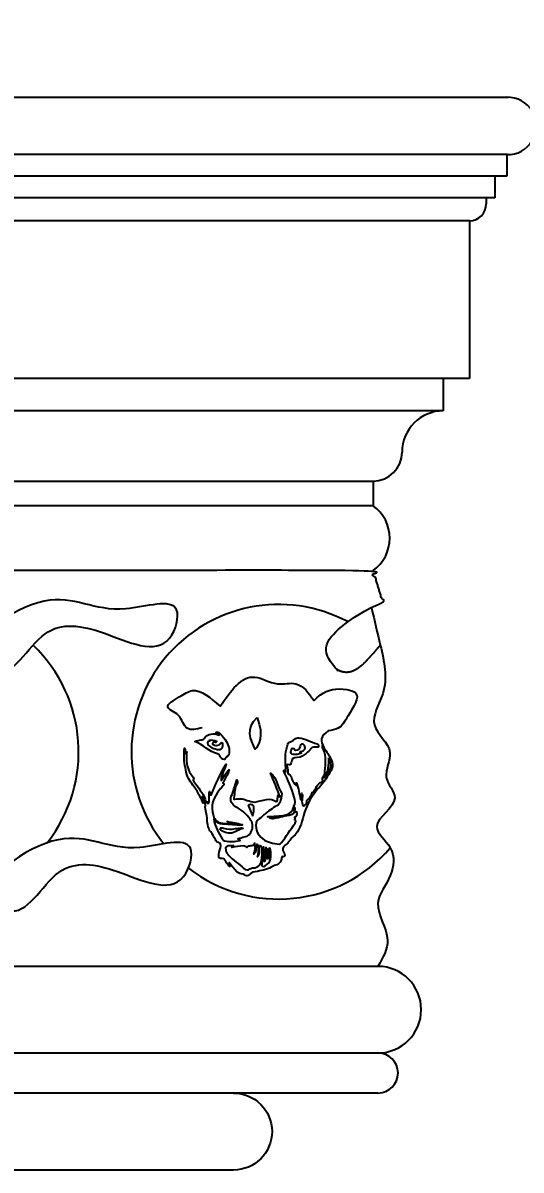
# Model space of a CAD drawing. Header units: millimetres. Extents: x 1155 to 2227, y 540 to 1342.
# Drawn here: x 1928.86 to 1936.3, y 741.71 to 758.83 of the extents above; entities that cross this region are included whole.
import ezdxf

# ---------------------------------------------------------------- set-up
doc = ezdxf.new("R2010")
doc.units = ezdxf.units.MM
doc.layers.add('dimension', color=4, linetype='Continuous')
doc.styles.get("Standard").update_dxf_attribs({"font": 'arial.ttf'})
doc.dimstyles.new('25', dxfattribs={"dimscale": 1.5, "dimtxt": 1, "dimasz": 0.5, "dimexe": 0.1875, "dimexo": 1, "dimgap": 0.125, "dimtad": 0, "dimtih": 1, "dimtoh": 1, "dimdec": 4, "dimzin": 4, "dimdsep": 46, "dimlunit": 4, "dimtxsty": 'Standard', "dimblk1": 'CLOSEDBLANK', "dimblk2": 'CLOSEDBLANK', "dimsah": 1, "dimcen": -1, "dimclrd": 256, "dimclre": 256, "dimclrt": 256, "dimadec": 0, "dimazin": 0, "dimtfac": 1, "dimtdec": 4, "dimtofl": 0, "dimtmove": 0, "dimatfit": 3, "dimldrblk": 'CLOSEDBLANK', "dimfxl": 1, "dimtolj": 1, "dimtzin": 4, "dimarcsym": 0})

# ---------------------------------------------------------------- blocks, each defined once
blk = doc.blocks.new('_CLOSEDBLANK')
at = {"color": 0, "linetype": 'ByBlock'}
for p, q in [((-1, 0.167), (0, 0)), ((-1, 0.167), (-1, -0.167)), ((0, 0), (-1, -0.167))]:
    blk.add_line(p, q, dxfattribs=at)
blk = doc.blocks.new('*D405')
at = {"layer": 'Defpoints', "color": 0, "transparency": 16777216}
for p in [(1861.524, 772.342), (1861.524, 757.29), (1936.524, 757.29)]:
    blk.add_point(p, dxfattribs=at)
at = {"layer": 'dimension', "lineweight": -2, "transparency": 16777216}
for p, q in [((1861.524, 758.04), (1861.524, 772.637)), ((1936.524, 758.04), (1936.524, 772.637)), ((1861.712, 772.342), (1895.84, 772.342)), ((1936.337, 772.342), (1902.208, 772.342))]:
    blk.add_line(p, q, dxfattribs=at)
at = {"layer": 'dimension', "lineweight": -2, "transparency": 16777216, "xscale": 0.1875, "yscale": 0.1875, "zscale": 0.1875, "rotation": 180}
blk.add_blockref('_CLOSEDBLANK', (1861.524, 772.342), dxfattribs=at)
at = {"layer": 'dimension', "lineweight": -2, "transparency": 16777216, "xscale": 0.1875, "yscale": 0.1875, "zscale": 0.1875}
blk.add_blockref('_CLOSEDBLANK', (1936.524, 772.342), dxfattribs=at)
at = {"layer": 'dimension', "transparency": 16777216, "insert": (1899.024, 772.342), "char_height": 2.25, "attachment_point": 5}
blk.add_mtext('\\A1;6\'-3"', dxfattribs=at)

msp = doc.modelspace()

# ---------------------------------------------------------------- linework, layer by layer
at = {"color": 0}
for p, q in [((1899.024, 757.71812), (1936.10801, 757.71812)), ((1936.09555, 756.86139), (1899.024, 756.86139)), ((1936.08309, 756.86157), (1936.08309, 756.54189)), ((1936.08309, 756.54189), (1899.024, 756.54189)), ((1935.90355, 756.54189), (1935.90355, 756.21856)), ((1935.90355, 756.21856), (1899.024, 756.21856)), ((1935.77829, 756.21856), (1935.77829, 756.12584)), ((1935.52829, 755.87584), (1899.024, 755.87584)), ((1935.52829, 755.87584), (1935.52829, 753.5194)), ((1935.4461, 753.5194), (1899.024, 753.5194)), ((1935.52829, 753.5194), (1935.1366, 753.5194)), ((1935.1366, 753.5194), (1935.1366, 753.0397)), ((1934.98271, 753.0397), (1899.024, 753.0397)), ((1935.1366, 753.0397), (1934.6732, 753.0397)), ((1899.024, 751.99256), (1934.08945, 751.99256)), ((1934.08945, 751.99256), (1934.08945, 751.62247)), ((1934.08945, 751.62247), (1899.024, 751.62247)), ((1934.16187, 742.86193), (1899.024, 742.86193))]:
    msp.add_line(p, q, dxfattribs=at)
msp.add_lwpolyline([(1934.16187, 743.4607, 1), (1934.16187, 744.7516), (1899.024, 744.7516), (1863.88613, 744.7516, 1), (1863.88613, 743.4607), (1899.024, 743.4607)], format="xyb", close=True, dxfattribs=at)
msp.add_lwpolyline([(1932.00655, 742.86193, -1), (1932.00655, 741.71336), (1927.77364, 741.71336), (1923.54073, 741.71336, -1), (1923.54073, 742.86193)], format="xyb", dxfattribs=at)
for centre, radius, start, end in [((1936.09555, 757.28985), 0.42846, 268.333379, 91.666621), ((1935.52829, 756.12584), 0.25, 270, 0), ((1935.1366, 752.42422), 0.61548, 90, 180), ((1934.08945, 752.42422), 0.43167, 270, 0), ((1933.74467, 751.13956), 0.59335, 305.52534, 54.47466), ((1932.68091, 747.95365), 2.19705, 62.073331, 218.658157), ((1927.49891, 747.95365), 2.19705, 321.837746, 46.368799), ((1932.68091, 747.95365), 2.19705, 232.199242, 319.28402), ((1934.16187, 743.16131), 0.29938, 270, 90)]:
    msp.add_arc(centre, radius, start, end, dxfattribs=at)
msp.add_rational_spline([(1934.1969, 749.54386), (1934.00837, 749.33444), (1933.7841, 749.00265), (1933.48387, 749.22161), (1933.44068, 749.27745), (1933.20585, 749.58109), (1933.7707, 750.02133), (1934.2418, 750.16829), (1934.19102, 750.33108), (1934.14023, 750.49387), (1934.08945, 750.65666), (1922.40097, 750.65666), (1910.71248, 750.65666), (1899.024, 750.65666), (1887.33552, 750.65666), (1875.64704, 750.65666), (1863.95855, 750.65666), (1863.79945, 750.77025), (1863.70998, 750.94407), (1863.70998, 751.13956), (1863.70998, 751.33506), (1863.79945, 751.50887), (1863.95855, 751.62247)], [1, 1, 1, 1, 1, 1, 1, 1, 1, 1, 1, 1, 1, 1, 1, 1, 1, 0.926078913375, 0.926078913375, 1, 0.926078913375, 0.926078913375, 1], degree=3, knots=[0, 0, 0, 0, 0.21421435, 0.27962741, 0.27962741, 0.27962741, 0.63532155, 0.63532155, 0.63532155, 1.63532155, 1.63532155, 1.63532155, 2.63532155, 2.63532155, 2.63532155, 3.63532155, 3.63532155, 3.63532155, 4.58608373, 4.58608373, 4.58608373, 5.53684591, 5.53684591, 5.53684591, 5.53684591], dxfattribs=at)
for points, knots in [([(1928.25869, 749.27745), (1928.00311, 749.6079), (1929.34301, 750.56159), (1930.08655, 749.88738), (1931.29633, 750.32837), (1931.0215, 749.29522), (1930.07938, 749.78123), (1929.11838, 749.94687), (1928.67255, 748.95127), (1928.30187, 749.22161), (1928.25869, 749.27745)], [0, 0, 0, 0, 1.30513517, 2.52858143, 3.28513115, 3.72026241, 4.71047164, 5.58239631, 6.52584927, 6.74639121, 6.74639121, 6.74639121, 6.74639121]), ([(1934.06504, 750.10141), (1934.109, 749.91556), (1934.15295, 749.72971), (1934.1969, 749.54386), (1934.25419, 749.30162), (1934.34924, 748.89973), (1933.96284, 748.33806), (1934.46675, 747.99076), (1934.18446, 747.57624), (1934.57747, 747.20889), (1933.9543, 746.86785), (1934.43312, 746.52893), (1934.38671, 746.07689), (1934.0304, 745.67405), (1934.40894, 745.18579), (1934.23524, 744.88053), (1934.16187, 744.7516)], [-0.55887047, -0.55887047, -0.55887047, -0.55887047, 0, 0, 0, 0.72847477, 1.20851495, 1.67957479, 2.05775961, 2.38554137, 2.89017201, 3.26607833, 3.68007355, 4.12962105, 4.70040184, 5.11776106, 5.11776106, 5.11776106, 5.11776106]), ([(1931.53989, 748.31164), (1931.45237, 748.29065), (1931.27372, 748.24778), (1931.23493, 748.51587), (1930.92788, 748.61944), (1931.21215, 748.77642), (1931.45966, 748.94199), (1931.66439, 748.75781), (1931.80506, 748.63125), (1931.96517, 748.85936), (1932.20862, 749.20622), (1932.63054, 748.92012), (1932.988, 749.0261), (1933.12779, 748.8299), (1933.20763, 748.71786), (1933.23818, 748.74795), (1933.36529, 748.87308), (1933.59715, 748.91363), (1933.93813, 748.82125), (1933.71886, 748.51453), (1933.60968, 748.29402), (1933.47297, 748.27306), (1933.41952, 748.26487), (1933.37404, 748.22874), (1933.2881, 748.16045), (1933.3337, 748.06238), (1933.35519, 748.01619)], [0, 0, 0, 0, 0.22630367, 0.46200486, 0.66172214, 0.88838356, 1.10463886, 1.57955996, 1.57955996, 1.57955996, 2.25784002, 2.61092396, 2.88677909, 3.25400502, 3.25400502, 3.25400502, 3.38131723, 3.78361699, 3.92456696, 4.28304027, 4.52169586, 4.67491408, 4.67491408, 4.67491408, 4.82835948, 4.96494228, 4.96494228, 4.96494228, 4.96494228]), ([(1932.35705, 748.46334), (1932.18607, 748.30521), (1932.25779, 748.13755), (1932.33082, 747.99152), (1932.37272, 748.03811), (1932.47173, 748.19222), (1932.35705, 748.46334)], [0, 0, 0, 0, 1, 1, 1, 2, 2, 2, 2]), ([(1931.73727, 748.24037), (1931.75744, 748.22886), (1931.77893, 748.22784), (1931.79088, 748.20139), (1931.75046, 748.22004), (1931.71417, 748.22731), (1931.67355, 748.21828), (1931.62982, 748.20856), (1931.59469, 748.18972), (1931.5705, 748.15292), (1931.55766, 748.13337), (1931.53825, 748.13378), (1931.52008, 748.13107), (1931.49181, 748.12686), (1931.46328, 748.1248), (1931.43173, 748.10504), (1931.55528, 748.05811), (1931.64251, 747.95829), (1931.76602, 747.92237), (1931.79822, 747.913), (1931.80582, 747.87781), (1931.82885, 747.85806), (1931.85629, 747.83452), (1931.87737, 747.8278), (1931.89586, 747.86693), (1931.90379, 747.88373), (1931.92789, 747.87736), (1931.93615, 747.90672), (1931.96129, 747.99599), (1931.92354, 748.07083), (1931.88172, 748.13601), (1931.85856, 748.17211), (1931.82312, 748.21187), (1931.7833, 748.23989), (1931.77024, 748.24908), (1931.75647, 748.24876), (1931.73727, 748.24037)], [0, 0, 0, 0, 1, 1, 1, 2, 2, 2, 3, 3, 3, 4, 4, 4, 5, 5, 5, 6, 6, 6, 7, 7, 7, 8, 8, 8, 9, 9, 9, 10, 10, 10, 11, 11, 11, 12, 12, 12, 12]), ([(1932.91022, 747.04553), (1932.92634, 747.04468), (1932.9395, 747.05342), (1932.95332, 747.05977), (1932.97069, 747.01788), (1932.9394, 746.99637), (1932.91807, 746.97083), (1932.94122, 746.96158), (1932.91941, 746.95146), (1932.91863, 746.94175), (1932.93091, 746.93723), (1932.93678, 746.92848), (1932.93412, 746.91558), (1932.93219, 746.9062), (1932.93081, 746.89569), (1932.92561, 746.88815), (1932.85731, 746.78931), (1932.78877, 746.69062), (1932.71894, 746.59286), (1932.71243, 746.58374), (1932.69585, 746.57507), (1932.68544, 746.57656), (1932.60002, 746.5888), (1932.51365, 746.59964), (1932.44195, 746.65483), (1932.36573, 746.7135), (1932.33086, 746.78969), (1932.34362, 746.8864), (1932.346, 746.90445), (1932.34833, 746.92556), (1932.36312, 746.93394), (1932.43672, 746.97565), (1932.48475, 747.04921), (1932.55836, 747.08954), (1932.59127, 747.10757), (1932.61868, 747.1339), (1932.65481, 747.14716), (1932.67804, 747.1557), (1932.69369, 747.1798), (1932.70031, 747.20085), (1932.71316, 747.24175), (1932.72488, 747.28396), (1932.72595, 747.32771), (1932.72606, 747.3325), (1932.72711, 747.33879), (1932.72462, 747.3419), (1932.65405, 747.43001), (1932.66595, 747.56359), (1932.55679, 747.63376), (1932.60949, 747.51949), (1932.65751, 747.40568), (1932.70155, 747.27909), (1932.67346, 747.28907), (1932.68175, 747.30278), (1932.67392, 747.30926), (1932.6723, 747.30722), (1932.66953, 747.30532), (1932.66926, 747.30312), (1932.6673, 747.28727), (1932.66627, 747.2713), (1932.66416, 747.25547), (1932.66018, 747.22551), (1932.66491, 747.19312), (1932.61474, 747.22618), (1932.56769, 747.25719), (1932.5093, 747.24759), (1932.45552, 747.23369), (1932.423, 747.22528), (1932.38895, 747.21986), (1932.35802, 747.20993), (1932.3138, 747.19572), (1932.27559, 747.20554), (1932.23776, 747.2195), (1932.16902, 747.24488), (1932.10124, 747.26697), (1932.02731, 747.24391), (1932.01034, 747.23862), (1932.00682, 747.24923), (1932.01066, 747.26239), (1932.03157, 747.33409), (1932.01226, 747.41485), (1932.06038, 747.48054), (1932.07251, 747.49711), (1932.06164, 747.51682), (1932.05851, 747.53681), (1932.04324, 747.49178), (1932.02733, 747.44696), (1932.01289, 747.40167), (1932.00097, 747.36428), (1931.99554, 747.32635), (1931.97326, 747.29065), (1931.94336, 747.24274), (1931.99094, 747.14856), (1932.04568, 747.12654), (1932.1348, 747.09069), (1932.19466, 747.02405), (1932.25258, 746.94804), (1932.29526, 746.89203), (1932.29996, 746.84101), (1932.28175, 746.78413), (1932.26468, 746.73077), (1932.22898, 746.6908), (1932.16668, 746.68241), (1932.13543, 746.6782), (1932.1052, 746.66648), (1932.0736, 746.65791), (1932.07729, 746.63543), (1932.10226, 746.64975), (1932.10776, 746.62764), (1932.02849, 746.61389), (1931.95008, 746.61078), (1931.87142, 746.62442), (1931.85586, 746.62712), (1931.84328, 746.63971), (1931.83544, 746.65465), (1931.78784, 746.74536), (1931.72937, 746.83129), (1931.71108, 746.94842), (1931.78861, 746.84431), (1931.89826, 746.88208), (1931.99352, 746.86557), (1932.03908, 746.85768), (1932.08746, 746.86408), (1932.13456, 746.85628), (1932.13504, 746.86096), (1932.13552, 746.86564), (1932.136, 746.87032), (1932.06199, 746.88492), (1931.98797, 746.89953), (1931.91397, 746.91413), (1931.93439, 746.8911), (1931.96843, 746.89669), (1931.99734, 746.8769), (1931.93964, 746.88063), (1931.88805, 746.88044), (1931.83766, 746.88811), (1931.77288, 746.89797), (1931.72606, 746.93401), (1931.70639, 746.99952), (1931.6538, 747.15023), (1931.71135, 747.27452), (1931.8009, 747.39077), (1931.81553, 747.40977), (1931.83529, 747.42509), (1931.84828, 747.44499), (1931.85493, 747.45517), (1931.88361, 747.47058), (1931.84899, 747.48664), (1931.84114, 747.49028), (1931.85563, 747.50568), (1931.86087, 747.51473), (1931.89047, 747.56582), (1931.92084, 747.61645), (1931.94404, 747.68581), (1931.88492, 747.64117), (1931.86934, 747.57888), (1931.82068, 747.52651), (1931.8229, 747.62297), (1931.87928, 747.68894), (1931.89636, 747.76873), (1931.80869, 747.62224), (1931.7403, 747.4659), (1931.67216, 747.30585), (1931.65007, 747.32583), (1931.66499, 747.34595), (1931.64932, 747.35846), (1931.63348, 747.29935), (1931.65407, 747.23702), (1931.63726, 747.18977), (1931.60832, 747.15866), (1931.64011, 747.23897), (1931.60504, 747.19231), (1931.60056, 747.18635), (1931.59408, 747.20194), (1931.59288, 747.20793), (1931.57209, 747.31135), (1931.50169, 747.3861), (1931.44557, 747.46957), (1931.42921, 747.4939), (1931.38608, 747.5152), (1931.41619, 747.55788), (1931.41753, 747.55979), (1931.40764, 747.57028), (1931.4023, 747.57616), (1931.31608, 747.67115), (1931.30045, 747.78666), (1931.30569, 747.90822), (1931.30631, 747.92256), (1931.30756, 747.93688), (1931.30855, 747.9518), (1931.29247, 747.94832), (1931.30362, 747.93391), (1931.29214, 747.92429), (1931.28777, 747.95192), (1931.2904, 747.97916), (1931.27318, 748.00837), (1931.26424, 747.91775), (1931.26642, 747.83406), (1931.28172, 747.75091), (1931.29012, 747.70529), (1931.29899, 747.65959), (1931.31111, 747.61486), (1931.33336, 747.53272), (1931.39176, 747.4713), (1931.4377, 747.40291), (1931.4708, 747.35364), (1931.50007, 747.30235), (1931.52584, 747.24901), (1931.53397, 747.23217), (1931.54054, 747.21459), (1931.55266, 747.1859), (1931.56036, 747.22687), (1931.53922, 747.24894), (1931.53647, 747.28508), (1931.56846, 747.23937), (1931.58987, 747.19854), (1931.58655, 747.15216), (1931.58393, 747.11562), (1931.58913, 747.08192), (1931.59947, 747.04815), (1931.62062, 746.97908), (1931.60297, 746.9051), (1931.62992, 746.83556), (1931.64031, 746.80875), (1931.64711, 746.78048), (1931.6658, 746.7588), (1931.69556, 746.72428), (1931.7116, 746.68198), (1931.7357, 746.64433), (1931.74838, 746.62452), (1931.75077, 746.60393), (1931.78593, 746.59971), (1931.81363, 746.59638), (1931.82062, 746.55629), (1931.81143, 746.52253), (1931.7994, 746.47828), (1931.77547, 746.43559), (1931.78929, 746.3868), (1931.79284, 746.37426), (1931.79308, 746.35941), (1931.81205, 746.36332), (1931.85221, 746.3716), (1931.87261, 746.34556), (1931.89063, 746.31746), (1931.90826, 746.28998), (1931.92054, 746.25841), (1931.95291, 746.24084), (1931.96209, 746.26535), (1931.93207, 746.27497), (1931.93977, 746.30051), (1931.96169, 746.27344), (1931.9808, 746.24821), (1932.00162, 746.22448), (1932.04139, 746.17916), (1932.07548, 746.12476), (1932.14817, 746.12903), (1932.15468, 746.12942), (1932.16142, 746.12111), (1932.16848, 746.1177), (1932.19521, 746.1048), (1932.21489, 746.08911), (1932.24558, 746.12476), (1932.27158, 746.15496), (1932.32167, 746.16025), (1932.36447, 746.1692), (1932.44507, 746.18607), (1932.52657, 746.20215), (1932.59757, 746.2482), (1932.60279, 746.25158), (1932.60858, 746.25552), (1932.61447, 746.25624), (1932.67445, 746.26362), (1932.7067, 746.29325), (1932.72269, 746.35336), (1932.72686, 746.36906), (1932.71625, 746.40158), (1932.75611, 746.38724), (1932.77014, 746.3822), (1932.7717, 746.4026), (1932.77054, 746.41166), (1932.76878, 746.42552), (1932.76314, 746.43974), (1932.75592, 746.4519), (1932.73027, 746.4951), (1932.73582, 746.52758), (1932.77861, 746.55879), (1932.82408, 746.59197), (1932.85121, 746.64496), (1932.8929, 746.68203), (1932.98889, 746.76739), (1933.02276, 746.88593), (1933.05095, 747.00015), (1933.08566, 747.14075), (1933.15658, 747.257), (1933.23855, 747.37055), (1933.24604, 747.38092), (1933.25303, 747.39165), (1933.26023, 747.40222), (1933.2513, 747.40378), (1933.24238, 747.40533), (1933.23347, 747.40688), (1933.21866, 747.3865), (1933.20385, 747.36613), (1933.18905, 747.34577), (1933.18617, 747.3433), (1933.18328, 747.34081), (1933.18039, 747.33832), (1933.17685, 747.33206), (1933.17331, 747.3258), (1933.16977, 747.31954), (1933.16981, 747.31587), (1933.16986, 747.31221), (1933.16991, 747.30854), (1933.15116, 747.28395), (1933.13619, 747.25603), (1933.11092, 747.23715), (1933.10178, 747.23033), (1933.09901, 747.22427), (1933.10125, 747.21325), (1933.10661, 747.18688), (1933.08854, 747.17301), (1933.07134, 747.15775), (1933.05434, 747.14266), (1933.0453, 747.1455), (1933.03624, 747.16556), (1933.02203, 747.19701), (1933.02838, 747.22875), (1933.03245, 747.2604), (1933.03574, 747.28598), (1933.03748, 747.31131), (1933.02775, 747.33809), (1933.02189, 747.30552), (1933.01603, 747.27296), (1933.00942, 747.23622), (1932.9864, 747.32231), (1932.97834, 747.40729), (1932.94778, 747.4885), (1932.93033, 747.47572), (1932.94895, 747.46322), (1932.94188, 747.44997), (1932.91264, 747.47578), (1932.89416, 747.50769), (1932.8792, 747.54244), (1932.86734, 747.57003), (1932.87077, 747.60661), (1932.83, 747.61779), (1932.81962, 747.62064), (1932.81443, 747.64205), (1932.81766, 747.65695), (1932.82273, 747.68041), (1932.81409, 747.70085), (1932.80826, 747.72259), (1932.80296, 747.74233), (1932.78008, 747.77885), (1932.83525, 747.75778), (1932.85395, 747.75064), (1932.86069, 747.77483), (1932.86451, 747.7889), (1932.88313, 747.8576), (1932.89106, 747.86647), (1932.96343, 747.86652), (1933.01708, 747.86655), (1933.05328, 747.89926), (1933.09002, 747.92902), (1933.11697, 747.95084), (1933.14527, 747.97231), (1933.16547, 748.00252), (1933.18484, 748.03149), (1933.21782, 748.01925), (1933.2456, 748.02257), (1933.2562, 748.02383), (1933.2738, 748.01205), (1933.27616, 748.03228), (1933.27808, 748.04884), (1933.27082, 748.06583), (1933.25323, 748.07065), (1933.16139, 748.0958), (1933.08091, 748.1556), (1932.98214, 748.15943), (1932.9774, 748.15961), (1932.97259, 748.16226), (1932.96801, 748.16179), (1932.91381, 748.15627), (1932.88659, 748.0991), (1932.83169, 748.09052), (1932.8201, 748.08871), (1932.81227, 748.05243), (1932.80565, 748.03112), (1932.77349, 747.92775), (1932.78027, 747.82173), (1932.78595, 747.71587), (1932.78696, 747.69701), (1932.78786, 747.67815), (1932.78912, 747.65336), (1932.77646, 747.66441), (1932.76863, 747.67125), (1932.76135, 747.67761), (1932.75369, 747.67338), (1932.75553, 747.6686), (1932.75751, 747.66437), (1932.8168, 747.53797), (1932.87494, 747.41121), (1932.91256, 747.27603), (1932.92577, 747.22857), (1932.93749, 747.18283), (1932.90773, 747.13763), (1932.9365, 747.10767), (1932.91557, 747.07639), (1932.91022, 747.04553)], [0, 0, 0, 0, 1, 1, 1, 2, 2, 2, 3, 3, 3, 4, 4, 4, 5, 5, 5, 6, 6, 6, 7, 7, 7, 8, 8, 8, 9, 9, 9, 10, 10, 10, 11, 11, 11, 12, 12, 12, 13, 13, 13, 14, 14, 14, 15, 15, 15, 16, 16, 16, 17, 17, 17, 18, 18, 18, 19, 19, 19, 20, 20, 20, 21, 21, 21, 22, 22, 22, 23, 23, 23, 24, 24, 24, 25, 25, 25, 26, 26, 26, 27, 27, 27, 28, 28, 28, 29, 29, 29, 30, 30, 30, 31, 31, 31, 32, 32, 32, 33, 33, 33, 34, 34, 34, 35, 35, 35, 36, 36, 36, 37, 37, 37, 38, 38, 38, 39, 39, 39, 40, 40, 40, 41, 41, 41, 42, 42, 42, 43, 43, 43, 44, 44, 44, 45, 45, 45, 46, 46, 46, 47, 47, 47, 48, 48, 48, 49, 49, 49, 50, 50, 50, 51, 51, 51, 52, 52, 52, 53, 53, 53, 54, 54, 54, 55, 55, 55, 56, 56, 56, 57, 57, 57, 58, 58, 58, 59, 59, 59, 60, 60, 60, 61, 61, 61, 62, 62, 62, 63, 63, 63, 64, 64, 64, 65, 65, 65, 66, 66, 66, 67, 67, 67, 68, 68, 68, 69, 69, 69, 70, 70, 70, 71, 71, 71, 72, 72, 72, 73, 73, 73, 74, 74, 74, 75, 75, 75, 76, 76, 76, 77, 77, 77, 78, 78, 78, 79, 79, 79, 80, 80, 80, 81, 81, 81, 82, 82, 82, 83, 83, 83, 84, 84, 84, 85, 85, 85, 86, 86, 86, 87, 87, 87, 88, 88, 88, 89, 89, 89, 90, 90, 90, 91, 91, 91, 92, 92, 92, 93, 93, 93, 94, 94, 94, 95, 95, 95, 96, 96, 96, 97, 97, 97, 98, 98, 98, 99, 99, 99, 100, 100, 100, 101, 101, 101, 102, 102, 102, 103, 103, 103, 104, 104, 104, 105, 105, 105, 106, 106, 106, 107, 107, 107, 108, 108, 108, 109, 109, 109, 110, 110, 110, 111, 111, 111, 112, 112, 112, 113, 113, 113, 114, 114, 114, 115, 115, 115, 116, 116, 116, 117, 117, 117, 118, 118, 118, 119, 119, 119, 120, 120, 120, 121, 121, 121, 122, 122, 122, 123, 123, 123, 124, 124, 124, 125, 125, 125, 126, 126, 126, 127, 127, 127, 128, 128, 128, 129, 129, 129, 130, 130, 130, 131, 131, 131, 132, 132, 132, 133, 133, 133, 134, 134, 134, 135, 135, 135, 136, 136, 136, 136]), ([(1931.63703, 748.12193), (1931.67885, 748.13039), (1931.71756, 748.12343), (1931.75599, 748.10685), (1931.74873, 748.09347), (1931.74211, 748.09373), (1931.73618, 748.09676), (1931.71192, 748.10918), (1931.70306, 748.09184), (1931.69827, 748.07478), (1931.69277, 748.05518), (1931.71124, 748.05039), (1931.72424, 748.04696), (1931.75359, 748.03923), (1931.78089, 748.04457), (1931.80487, 748.06503), (1931.81468, 748.07339), (1931.82101, 748.09529), (1931.83778, 748.08403), (1931.85199, 748.07448), (1931.84827, 748.05444), (1931.84544, 748.03888), (1931.84116, 748.01534), (1931.82761, 747.99748), (1931.80429, 747.98957), (1931.76684, 747.97686), (1931.65031, 748.01796), (1931.63198, 748.05359), (1931.62251, 748.072), (1931.60486, 748.10046), (1931.64625, 748.10974), (1931.64941, 748.11045), (1931.6631, 748.10915), (1931.65056, 748.11829), (1931.64704, 748.12086), (1931.6416, 748.12079), (1931.63703, 748.12193)], [0, 0, 0, 0, 1, 1, 1, 2, 2, 2, 3, 3, 3, 4, 4, 4, 5, 5, 5, 6, 6, 6, 7, 7, 7, 8, 8, 8, 9, 9, 9, 10, 10, 10, 11, 11, 11, 12, 12, 12, 12]), ([(1933.0251, 747.93832), (1932.97542, 747.91988), (1932.93299, 747.91463), (1932.88969, 747.91884), (1932.86226, 747.92151), (1932.84791, 747.93653), (1932.85996, 747.96482), (1932.86855, 747.98497), (1932.87064, 748.01446), (1932.90881, 747.99676), (1932.92249, 747.99042), (1932.91493, 747.9722), (1932.93222, 747.9721), (1932.97682, 747.97187), (1932.99516, 747.99724), (1932.99913, 748.03739), (1933.00066, 748.05283), (1933.00319, 748.06617), (1933.02203, 748.06827), (1933.04176, 748.07046), (1933.05585, 748.06334), (1933.06481, 748.04499), (1933.08566, 748.0023), (1933.06901, 747.97118), (1933.01853, 747.95825), (1933.01053, 747.9562), (1932.99903, 747.96075), (1932.99451, 747.94813), (1933.00232, 747.94563), (1933.00957, 747.9433), (1933.0251, 747.93832)], [0, 0, 0, 0, 1, 1, 1, 2, 2, 2, 3, 3, 3, 4, 4, 4, 5, 5, 5, 6, 6, 6, 7, 7, 7, 8, 8, 8, 9, 9, 9, 10, 10, 10, 10]), ([(1933.23347, 747.40688), (1933.24238, 747.40533), (1933.2513, 747.40378), (1933.26023, 747.40222), (1933.34185, 747.46711), (1933.38947, 747.55836), (1933.44611, 747.64251), (1933.50244, 747.7262), (1933.48905, 747.80839), (1933.43757, 747.8887), (1933.4048, 747.93982), (1933.37165, 747.9907), (1933.3326, 748.05107), (1933.32907, 748.00501), (1933.35505, 747.98018), (1933.36334, 747.94976), (1933.39288, 747.8414), (1933.37636, 747.73367), (1933.36748, 747.62574), (1933.36615, 747.6096), (1933.35214, 747.59448), (1933.34385, 747.57896), (1933.3375, 747.56707), (1933.32791, 747.55929), (1933.3363, 747.54067), (1933.34703, 747.51686), (1933.32217, 747.50438), (1933.3053, 747.49365), (1933.2717, 747.47227), (1933.24464, 747.4464), (1933.23347, 747.40688)], [0, 0, 0, 0, 1, 1, 1, 2, 2, 2, 3, 3, 3, 4, 4, 4, 5, 5, 5, 6, 6, 6, 7, 7, 7, 8, 8, 8, 9, 9, 9, 10, 10, 10, 10]), ([(1933.42391, 747.86505), (1933.4889, 747.77225), (1933.45992, 747.64147), (1933.35843, 747.56697), (1933.423, 747.66097), (1933.42162, 747.75739), (1933.42391, 747.86505)], [0, 0, 0, 0, 1, 1, 1, 2, 2, 2, 2]), ([(1933.16991, 747.30854), (1933.16986, 747.31221), (1933.16981, 747.31587), (1933.16977, 747.31954), (1933.16981, 747.31588), (1933.16986, 747.31221), (1933.16991, 747.30854)], [0, 0, 0, 0, 1, 1, 1, 2, 2, 2, 2]), ([(1933.18039, 747.33832), (1933.18328, 747.34081), (1933.18617, 747.3433), (1933.18905, 747.34577), (1933.18493, 747.34584), (1933.18081, 747.34593), (1933.1767, 747.34602), (1933.17793, 747.34345), (1933.17916, 747.34089), (1933.18039, 747.33832)], [0, 0, 0, 0, 1, 1, 1, 2, 2, 2, 3, 3, 3, 3]), ([(1932.29257, 746.99339), (1932.26855, 747.04973), (1932.24929, 747.09469), (1932.23024, 747.13974), (1932.22718, 747.14698), (1932.22301, 747.1566), (1932.23279, 747.16048), (1932.25112, 747.16775), (1932.27048, 747.16496), (1932.28903, 747.16011), (1932.30583, 747.15572), (1932.30926, 747.14152), (1932.31023, 747.1265), (1932.31289, 747.08524), (1932.30807, 747.04492), (1932.29257, 746.99339)], [0, 0, 0, 0, 1, 1, 1, 2, 2, 2, 3, 3, 3, 4, 4, 4, 5, 5, 5, 5]), ([(1932.91022, 747.04553), (1932.91557, 747.07639), (1932.9365, 747.10767), (1932.90773, 747.13763), (1932.86847, 747.00113), (1932.75326, 747.00123), (1932.64413, 746.99265), (1932.60146, 746.9893), (1932.5583, 746.9921), (1932.51514, 746.98215), (1932.5525, 746.98215), (1932.58985, 746.98215), (1932.62721, 746.98215), (1932.62725, 746.97956), (1932.6273, 746.97697), (1932.62735, 746.97439), (1932.60283, 746.97279), (1932.57832, 746.97119), (1932.54452, 746.96899), (1932.57085, 746.95081), (1932.59219, 746.95128), (1932.6129, 746.95567), (1932.69765, 746.97363), (1932.78217, 746.99271), (1932.8668, 747.01124), (1932.88696, 747.01565), (1932.90205, 747.02611), (1932.91022, 747.04553)], [0, 0, 0, 0, 1, 1, 1, 2, 2, 2, 3, 3, 3, 4, 4, 4, 5, 5, 5, 6, 6, 6, 7, 7, 7, 8, 8, 8, 9, 9, 9, 9]), ([(1932.14144, 746.82074), (1932.10609, 746.81601), (1932.07067, 746.81177), (1932.0354, 746.80643), (1931.97479, 746.79725), (1931.91483, 746.79463), (1931.85513, 746.81378), (1931.83978, 746.8187), (1931.81663, 746.827), (1931.80899, 746.80541), (1931.80276, 746.78781), (1931.8236, 746.77871), (1931.83689, 746.77127), (1931.90027, 746.73576), (1931.96607, 746.72443), (1932.0334, 746.75955), (1932.06946, 746.77837), (1932.10605, 746.79582), (1932.14605, 746.80628), (1932.14451, 746.8111), (1932.14298, 746.81592), (1932.14144, 746.82074)], [0, 0, 0, 0, 1, 1, 1, 2, 2, 2, 3, 3, 3, 4, 4, 4, 5, 5, 5, 6, 6, 6, 7, 7, 7, 7]), ([(1928.46595, 745.71861), (1928.21038, 746.04906), (1929.55028, 747.00275), (1930.29381, 746.32854), (1931.50359, 746.76953), (1931.22877, 745.73638), (1930.28664, 746.22239), (1929.32565, 746.38803), (1928.87981, 745.39243), (1928.50914, 745.66277), (1928.46595, 745.71861)], [0, 0, 0, 0, 1.30513517, 2.52858143, 3.28513115, 3.72026241, 4.71047164, 5.58239631, 6.52584927, 6.74639121, 6.74639121, 6.74639121, 6.74639121]), ([(1932.39551, 746.55719), (1932.4232, 746.54274), (1932.43547, 746.52456), (1932.43494, 746.4952), (1932.43397, 746.44065), (1932.43524, 746.38623), (1932.42482, 746.33215), (1932.41141, 746.2625), (1932.3727, 746.22577), (1932.30173, 746.22089), (1932.28368, 746.21965), (1932.2673, 746.21819), (1932.25239, 746.20622), (1932.22008, 746.18027), (1932.1864, 746.18801), (1932.161, 746.21368), (1932.09094, 746.28447), (1931.9998, 746.33002), (1931.93472, 746.40689), (1931.91543, 746.42968), (1931.89748, 746.45137), (1931.89436, 746.48114), (1931.89216, 746.50209), (1931.87841, 746.52861), (1931.90548, 746.54206), (1931.93615, 746.5573), (1931.971, 746.54783), (1932.00424, 746.55419), (1932.00226, 746.53812), (1931.98183, 746.5455), (1931.98132, 746.52634), (1932.03872, 746.53552), (1932.09434, 746.55124), (1932.15262, 746.54804), (1932.17523, 746.5468), (1932.19138, 746.54029), (1932.20652, 746.52597), (1932.23384, 746.5685), (1932.29738, 746.52356), (1932.32259, 746.58764), (1932.33631, 746.52325), (1932.32723, 746.47452), (1932.31155, 746.4258), (1932.33815, 746.45833), (1932.34368, 746.49612), (1932.34251, 746.53634), (1932.34212, 746.54956), (1932.33908, 746.56993), (1932.35997, 746.56941), (1932.38026, 746.5689), (1932.37651, 746.549), (1932.37674, 746.53545), (1932.37755, 746.48623), (1932.38048, 746.43683), (1932.36458, 746.38842), (1932.40504, 746.43887), (1932.38239, 746.49978), (1932.39551, 746.55719)], [0, 0, 0, 0, 1, 1, 1, 2, 2, 2, 3, 3, 3, 4, 4, 4, 5, 5, 5, 6, 6, 6, 7, 7, 7, 8, 8, 8, 9, 9, 9, 10, 10, 10, 11, 11, 11, 12, 12, 12, 13, 13, 13, 14, 14, 14, 15, 15, 15, 16, 16, 16, 17, 17, 17, 18, 18, 18, 19, 19, 19, 19]), ([(1932.51041, 746.34945), (1932.54282, 746.36759), (1932.54438, 746.39041), (1932.54315, 746.41246), (1932.54173, 746.43793), (1932.53674, 746.46318), (1932.53343, 746.48855), (1932.53208, 746.49889), (1932.52349, 746.51347), (1932.53932, 746.51707), (1932.55692, 746.52107), (1932.55859, 746.50489), (1932.56038, 746.49204), (1932.56683, 746.44571), (1932.56767, 746.39835), (1932.55756, 746.35356), (1932.54755, 746.30915), (1932.51727, 746.27342), (1932.47734, 746.24992), (1932.44875, 746.23308), (1932.42143, 746.24985), (1932.4295, 746.2814), (1932.45104, 746.36565), (1932.44955, 746.4513), (1932.45356, 746.53711), (1932.47709, 746.46543), (1932.47846, 746.39274), (1932.46844, 746.3189), (1932.50248, 746.38505), (1932.48262, 746.4565), (1932.49041, 746.52599), (1932.52596, 746.47387), (1932.52539, 746.41655), (1932.51041, 746.34945)], [0, 0, 0, 0, 1, 1, 1, 2, 2, 2, 3, 3, 3, 4, 4, 4, 5, 5, 5, 6, 6, 6, 7, 7, 7, 8, 8, 8, 9, 9, 9, 10, 10, 10, 11, 11, 11, 11])]:
    msp.add_open_spline(points, degree=3, knots=knots, dxfattribs=at)

# ---------------------------------------------------------------- dimensions: what is measured, and where the dimension line sits
at = {"layer": 'dimension'}
dim = msp.add_linear_dim(base=(1861.524, 772.34185), p1=(1936.524, 757.28985), p2=(1861.524, 757.28985), dimstyle='25', override={"dimtxt": 1.5, "dimasz": 0.125, "dimexe": 0.197, "dimexo": 0.5, "dimtm": 2.6543}, dxfattribs=at)
dim.commit()
dim.dimension.update_dxf_attribs({"geometry": '*D405', "text_midpoint": (1899.024, 772.34185), "dimtype": 160})

doc.saveas('drawing.dxf')
